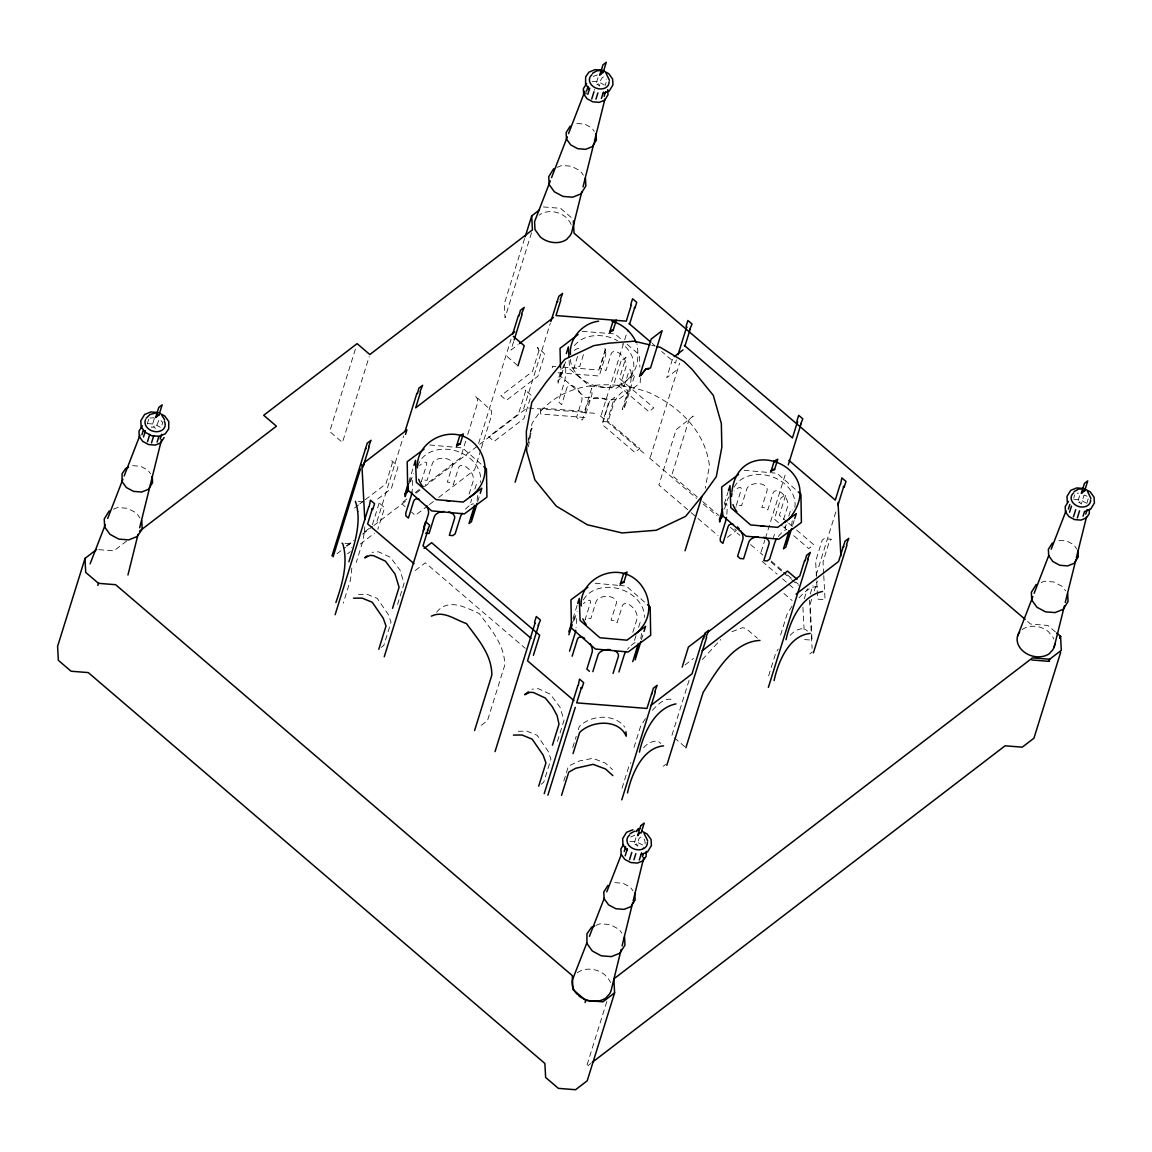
<?xml version="1.0" encoding="UTF-8"?>
<svg xmlns="http://www.w3.org/2000/svg" width="1152" height="1152" viewBox="0 0 1152 1152"><rect width="100%" height="100%" fill="white"/><g stroke="black" fill="none" stroke-linecap="round" stroke-linejoin="round"><path stroke-width="0.75" stroke-dasharray="5 3.75" d="M351.821 568.094L350.496 579.931L343.267 603.13M364.349 531.792L364.853 526.536M594.49 90.144L594.432 89.165M364.118 533.462L362.837 541.325L356.27 562.378M528.35 442.757L531.907 423.85C555.293 382.32 607.795 377.597 648.864 392.501C679.147 406.253 705.427 431.554 709.445 465.926L705.24 488.261M528.422 446.861L531.922 428.227L528.221 440.122M147.269 423.922L148.752 419.198M154.354 418.421L151.589 427.277L153.85 426.96L155.592 428.458L159.307 419.098L162.619 422.323L161.208 428.026M153.85 426.96L154.152 425.966M355.378 349.171L329.731 431.539L342.461 442.454L369.187 356.645M372.427 524.635L379.138 503.078L378.187 502.07L384.595 507.744L377.885 529.301M377.035 521.294L403.632 435.917M408.73 482.098L413.438 466.992M409.349 483.221L410.4 479.866A10.296 1.714 -84.8 0 1 412.474 480.01A10.296 1.714 -84.8 0 1 411.926 492.106M410.573 482.011L412.661 475.301A10.296 3.182 -48.8 0 1 413.395 473.53M397.541 604.483L404.093 583.43L400.061 570.226L390.442 557.338L378.533 551.808L372.067 552.312M524.606 238.579L504.302 303.797L505.051 317.765L531.778 231.97M465.696 441.158L460.469 457.906L425.218 484.949M467.77 434.448L477.691 402.624L477.274 398.52L475.301 396.072L491.357 410.573L491.774 414.677L481.334 448.186M478.613 443.419L511.056 339.25M513.619 341.582L510.97 350.078L518.054 344.65M480.816 449.856L474.552 469.958L437.875 498.082M597.989 77.616L595.714 84.917L597.931 84.6L599.63 86.069C599.645 81.85 602.554 72.504 606.341 79.243M469.08 494.208L473.27 480.773A10.296 5.602 53.4 0 0 467.813 468.187A10.296 5.602 53.4 0 0 458.539 467.885L453.312 484.661L450.792 482.458L447.336 482.141L452.563 465.365A10.296 6.206 -2.1 0 0 444.37 458.309A10.296 6.206 -2.1 0 0 432.346 463.536L427.118 480.312L423.662 480.01L421.301 481.766L426.528 464.99A10.296 3.182 -48.8 0 0 419.645 465.538M597.931 84.6L598.234 83.606M470.664 502.574L471.701 499.205M474.84 489.139L475.891 485.784A10.296 1.714 -84.8 0 1 477.965 485.928M605.16 85.55L606.139 82.397M477.648 501.653L480.269 493.258M523.642 408.888L550.296 323.309M569.117 360.418L569.563 368.899L589.579 386.021L616.68 388.181L635.026 374.126L624.571 407.693L622.238 409.478L627.466 392.702A10.296 3.11 -49.4 0 0 622.541 391.795A10.296 3.11 -49.4 0 0 613.8 403.171L608.573 419.962L606.226 421.747L602.784 421.474L608.011 404.698A10.296 6.178 -3.1 0 0 599.818 397.742A10.296 6.178 -3.1 0 0 587.794 403.085L582.566 419.861L579.125 419.587L576.576 417.398L581.803 400.622A10.296 5.63 52.5 0 0 576.259 388.094A10.296 5.63 52.5 0 0 566.885 387.864L561.658 404.64L559.123 402.466L558.965 399.658L564.192 382.867A10.296 1.786 -85.4 0 0 565.675 368.51A10.296 1.786 -85.4 0 0 563.314 366.437L558.086 383.213L557.942 380.405L561.6 368.669M565.502 361.843L560.275 378.619L557.942 380.405M577.598 356.386L573.941 368.136L576.274 366.35L579.73 366.624L583.906 353.203M601.229 415.08L624.154 341.482M624.686 339.768L627.883 329.501M572.99 618.538L577.181 605.117M573.106 621.346L574.142 617.99A10.296 1.714 -84.8 0 1 576.101 617.386A10.296 1.714 -84.8 0 1 576.029 627.653M574.315 620.136L576.418 613.426A10.296 3.182 -48.8 0 1 577.138 611.654M672.451 359.28L666.706 377.712L676.714 370.037M557.438 741.37L564.005 720.317L559.958 707.112L550.354 694.224L538.445 688.694L531.979 689.198M676.44 359.813L675.389 363.211L661.738 351.533M650.347 457.128L679.594 363.211M572.717 747.59L576.245 736.243M578.275 729.763L579.283 726.538C591.005 714.859 614.304 713.232 624.816 727.157M563.803 781.027L568.454 766.094L579.47 760.939L592.834 758.318L605.189 762.998L612.533 769.608M632.822 632.333L637.013 618.912A10.296 5.602 53.4 0 0 631.555 606.312A10.296 5.602 53.4 0 0 622.282 606.01L617.054 622.786L614.534 620.582L611.078 620.28L616.306 603.49A10.296 6.206 -2.1 0 0 608.112 596.434A10.296 6.206 -2.1 0 0 596.088 601.661L590.861 618.451L587.419 618.134L585.043 619.891L590.27 603.115A10.296 3.182 -48.8 0 0 583.402 603.662M635.976 635.659L634.406 640.699L634.306 637.891M638.582 627.278L639.634 623.909A10.296 1.714 -84.8 0 1 641.707 624.067M641.39 639.778L644.011 631.382M634.018 747.418L640.57 726.365L645.624 718.272M622.037 788.27L629.266 765.058L630.864 762.682M724.248 504.058L727.906 492.322M724.522 509.011L727.142 500.616A10.296 3.182 -48.8 0 1 729.029 496.858M736.301 505.411L740.995 490.306A10.296 3.182 -48.8 0 0 734.126 490.867M635.947 837.806L633.715 844.978L636.005 844.661L637.776 846.173C637.574 828.432 650.462 840.715 642.485 848.966M636.005 844.661L636.307 843.682M689.054 680.342L671.832 735.624L684.634 746.582M606.787 1001.578L586.483 1066.781L590.746 1063.512M761.141 551.966L764.856 540.014M765.389 538.301L786.139 471.715M773.381 537.667L774.418 534.355M783.562 519.523L787.738 506.102A10.296 5.602 53.4 0 0 782.28 493.502A10.296 5.602 53.4 0 0 773.006 493.2L767.779 509.99L765.259 507.787L761.818 507.47L767.045 490.694A10.296 6.206 -2.1 0 0 758.837 483.624A10.296 6.206 -2.1 0 0 746.827 488.866L741.6 505.642L738.144 505.325L735.768 507.096M786.182 524.534L785.131 527.89L785.03 525.082M788.789 516.139L790.358 511.114A10.296 1.714 -84.8 0 1 792.173 509.89M792.648 525.298L794.218 520.258M780.61 634.997L787.162 613.944L792.216 605.866M768.643 675.85L775.872 652.637L778.248 649.08M804.269 598.723L807.365 588.773M810.259 594.014L812.923 585.461M816.12 575.194L836.381 510.149M811.656 599.314L810.115 604.282L812.03 640.152L804.629 639.562M814.248 591.019L817.344 581.083M1073.736 498.038L1074.686 494.971M1079.64 495.749L1077.422 502.848L1079.597 502.546L1081.296 504L1083.989 495.346M1079.597 502.546L1079.899 501.581M1086.739 503.539L1088.179 498.946L1087.517 496.8M630.734 837.043L634.766 835.142M629.669 377.323C638.424 368.194 638.87 355.55 636.955 343.757M702.418 659.506L720.763 639.533M643.565 747.792C646.949 743.774 652.781 740.362 658.138 741.182L660.874 743.515M790.171 635.371C793.555 631.368 799.373 627.941 804.73 628.762L807.466 631.094M593.208 76.406L597.499 74.952M652.392 710.208C657.259 705.427 662.976 698.645 670.493 699.206L673.214 701.539M798.984 597.787C803.851 593.021 809.568 586.224 817.085 586.8L819.806 589.133M126.677 541.022L113.846 550.858L96.653 549.49M358.445 504.936L354.341 508.09L358.43 511.589M359.813 503.885L363.931 500.731M365.299 499.68L385.862 483.912L392.414 462.859L390.816 459.878L397.454 465.624L397.872 467.539L391.32 488.592L376.243 500.155M406.872 499.003L401.227 503.323L405.072 506.621M415.339 492.509L423.806 486.029M346.349 545.89L353.448 540.446M364.81 531.734L371.909 526.291M337.018 553.752L345.528 547.229M346.939 546.149L352.613 541.8M362.534 534.197L372.456 526.579M373.882 525.499L378.13 522.23M380.635 520.315L407.52 499.694M416.016 493.186L423.086 487.757M424.512 486.677L478.282 445.435M479.693 444.355L527.227 407.894L597.499 413.51M347.544 553.824L350.381 551.65M360.331 544.032L374.53 533.131M428.011 505.656L415.31 515.39L411.48 512.093M429.422 504.562L436.464 499.162M415.339 570.47L425.347 562.795L525.312 648.36M381.298 647.338L383.803 645.422L391.032 622.21L388.253 614.434L377.266 598.406L367.114 594.288L358.502 594.374M436.579 612.202C448.416 597.557 466.013 607.608 479.304 613.613C490.651 629.064 504.907 644.904 504.72 665.294L487.498 720.59L478.454 727.517M727.358 537.365L736.387 530.424L733.694 528.12M684.994 664.992L693.49 658.469M541.21 784.224L543.701 782.309L550.93 759.096L548.165 751.32L537.163 735.307L527.026 731.174L518.414 731.261M663.221 766.267L665.712 764.352M809.813 653.861L812.304 651.946M1084.176 495.043L1087.056 496.224M731.894 631.742L742.45 627.696L745.891 628.373L757.426 638.222M149.89 418.046L154.21 417.744M556.963 167.414L561.888 165.456L571.594 166.234L580.205 170.856L583.344 175.19M113.486 509.184L117.677 507.514L127.584 508.306L136.397 513.014L139.939 517.939M1041.12 582.523L1044.36 581.227L1053.965 581.99L1062.49 586.57L1065.586 590.846M595.858 925.459L600.106 923.76L610.171 924.566L619.114 929.362L621.821 933.106M1077.134 493.301L1078.531 493.099M592.085 81.288L598.522 81.806L604.238 84.874M576.85 123.466L584.755 124.099L591.768 127.858L594.317 131.4M543.355 206.942L560.549 208.31L573.221 219.168M582.221 331.33L615.024 333.95L621.749 339.71M555.869 366.566L552.283 366.293L552.528 370.8M563.04 367.142L598.882 370.008L605.434 348.955L605.765 354.974L599.198 376.027L557.986 372.73M147.874 423.605L154.454 424.123L160.286 427.248M1073.822 499.291L1080.187 499.795L1085.846 502.819M132.624 465.653L140.702 466.301L147.874 470.146L150.48 473.746M1058.947 540.36L1066.766 540.979L1073.707 544.694L1076.861 549.072M358.33 501.538L362.765 501.898M344.981 543.427L349.416 543.787L351.374 547.762M629.928 841.277L636.61 841.81L642.542 844.992M614.88 882.619L623.074 883.282L630.36 887.184L633.01 890.842M744.178 470.29L768.355 472.478M770.083 472.637L776.995 473.256L796.925 490.709M429.71 444.974L462.528 447.941L482.458 465.379M595.181 583.258L617.63 585.288M619.358 585.446L626.27 586.066L646.2 603.518M651.658 345.298L655.157 346.118M1055.434 631.944L1047.816 625.435L1030.637 624.067L1026.533 620.554M652.19 343.354L654.912 345.686M627.134 344.318L639.23 354.672L639.893 367.128M787.306 522.086L779.371 515.29L785.923 494.237L780.926 498.082L774.36 519.134L782.294 525.917M788.63 523.224L795.24 528.883M796.565 530.006L813.758 544.723L808.747 548.568L791.554 533.851M783.619 527.054L786.269 529.315M697.349 497.016L671.774 475.114L688.997 419.832L693.216 416.102L676.08 429.725L658.872 485.021L689.832 511.517M702.734 501.624L718.891 515.448M771.25 561.053L786.154 573.811M787.522 574.978L794.29 580.766M795.643 581.933L798.35 584.251M600.235 415.843L646.618 455.558M649.354 457.891L696.629 498.37M703.382 504.144L716.89 515.707M730.397 527.27L739.843 535.363M750.658 544.622L757.411 550.397M760.133 552.73L762.869 555.077M771.048 562.075L781.963 571.421M783.331 572.587L790.157 578.434M791.525 579.6L798.336 585.432M762.178 561.413L777.096 574.171M782.51 578.808L794.707 589.248M691.171 512.669L696.557 517.277M697.91 518.429L718.099 535.723M507.067 356.501L517.982 365.846M783.95 593.525L792.144 600.538M823.666 573.883L823.032 561.816L829.584 540.763L831.514 539.237L824.126 538.646L822.182 540.173L815.63 561.226L816.638 580.19M823.766 575.611L825.048 599.731L817.646 599.141L817.373 593.971M816.739 581.904L817.286 592.243M809.539 600.134L811.354 634.075M811.454 635.861L812.117 648.36M802.901 607.277L804.154 630.59M640.469 377.798L640.166 382.954L617.976 399.96L585.173 397.339L560.966 376.632L560.592 369.504M624.571 407.693L624.413 404.885L629.64 388.094A10.296 1.786 -85.4 0 0 631.123 373.738A10.296 1.786 -85.4 0 0 628.762 371.664L623.534 388.44L623.39 385.632L620.842 383.458L626.069 366.682A10.296 5.63 52.5 0 0 620.525 354.154A10.296 5.63 52.5 0 0 611.165 353.909L605.938 370.699L603.389 368.51L599.933 368.237L605.16 351.461A10.296 6.178 -3.1 0 0 603.562 346.882M570.37 359.395A32.314 25.214 17.3 0 0 600.97 387.014A32.314 25.214 17.3 0 0 633.542 368.395A32.314 25.214 17.3 0 0 622.21 343.843M574.445 345.658A32.314 25.214 17.3 0 1 606.283 336.542M606.139 336.384A32.314 25.214 17.3 0 1 617.731 340.834M1022.054 629.698A19.109 14.904 17.3 0 1 1048.565 631.814L1049.573 633.182A17.294 13.493 17.3 0 1 1053.792 639.029M577.253 972.806A20.045 15.638 17.3 0 1 605.088 975.024L606.125 976.478A18.144 14.155 17.3 0 1 610.56 982.613M417.802 466.301A32.314 25.214 17.3 0 1 454.435 450.475A32.314 25.214 17.3 0 1 480.298 482.458M571.205 224.582A17.482 13.637 17.3 0 0 566.942 218.678L565.934 217.282A19.31 15.077 17.3 0 0 539.122 215.136M734.126 487.066A32.314 25.214 17.3 0 1 771.926 476.698A32.314 25.214 17.3 0 1 794.765 507.773M724.882 505.181A10.296 1.714 -84.8 0 1 726.826 504.576A10.296 1.714 -84.8 0 1 726.754 514.858M477.763 495.446A10.296 1.714 -84.8 0 1 476.986 500.328M792.23 520.776A10.296 1.714 -84.8 0 1 791.453 525.658M583.402 599.861A32.314 25.214 17.3 0 1 617.27 588.37A32.314 25.214 17.3 0 1 644.53 617.371M465.494 509.184A10.296 3.182 -48.8 0 1 469.224 505.771M470.952 504.648A10.296 3.182 -48.8 0 1 473.558 503.928M778.234 536.544A10.296 3.182 -48.8 0 1 786.902 529.344M574.243 350.453A10.296 3.11 -49.4 0 1 579.427 349.949M641.506 633.586A10.296 1.714 -84.8 0 1 640.728 638.453M627.509 649.354A10.296 3.182 -48.8 0 1 629.237 647.309M631.109 645.451A10.296 3.182 -48.8 0 1 638.006 642.514M525.73 390.658L518.501 413.87L488.678 436.738L494.136 441.418L523.958 418.55L531.187 395.338L524.779 389.65L525.73 390.658M539.006 350.453L532.454 371.506L500.933 395.669L506.39 400.349L537.912 376.171L544.464 355.118L544.046 353.218L537.408 347.472L539.006 350.453M591.682 388.296L584.453 411.494L540.374 407.981L540.691 414L584.784 417.514L592.013 394.301L591.682 388.296M621.014 361.195L614.462 382.248L648.835 411.682L653.846 407.837L619.459 378.403L626.011 357.35L621.014 361.195M609.494 401.314L602.266 424.512L634.795 452.362L639.806 448.531L607.277 420.682L614.506 397.469L609.494 401.314"/><path stroke-width="1.5" d="M621.216 949.378L611.006 990.893A18.144 14.155 17.3 0 1 607.19 996.365L606.298 997.661A20.045 15.638 17.3 0 1 578.462 995.443M622.066 945.922L632.693 902.707M633.125 900.965L643.781 857.664M127.958 574.992L138.024 534.442M139.651 527.846L161.482 439.819M581.76 191.966L571.637 232.574A17.482 13.637 17.3 0 1 567.965 237.845L567.101 239.098A19.31 15.077 17.3 0 1 540.274 236.952L535.003 229.637L534.571 221.659L550.31 180.893M583.027 186.883L593.986 142.92M594.418 141.221L604.958 98.942M1054.21 646.934L1064.419 605.822M1065.269 602.41L1075.91 559.613M1076.342 557.885L1086.538 516.816M96.653 549.49L85.032 558.403L57.6 646.344L58.349 660.326L71.078 671.227L88.272 672.595L544.882 1063.469L545.63 1077.451L558.36 1088.352L575.554 1089.72L587.232 1080.763L614.606 992.866L613.858 978.883L1032.437 657.907L1049.63 659.232L1048.968 661.334L1031.789 659.995M141.941 434.678L143.237 430.531M143.482 436.982L145.44 430.69M97.805 585.418L98.41 583.272L85.723 572.414L84.974 558.446M147.514 441.677L149.774 434.405M155.65 417.499L158.789 407.434L162.173 404.827L159.034 414.907L155.693 417.47L157.867 414.59L159.034 414.907M151.502 442.858L153.778 435.571M157.118 442.08L158.89 436.363M160.186 438.955L161.654 434.246M164.117 437.501L160.762 442.872L155.218 445.09L148.637 444.557L142.79 441.432L139.248 436.536L138.974 431.179L142.315 425.822M332.006 555.826L367.214 443.218L371.016 440.294L368.64 446.558M333.101 556.79L360.461 468.936M369.187 447.019L362.966 466.992L364.378 462.514L406.915 429.898L405.49 434.376M335.88 602.539C342.259 584.165 348.466 563.011 342.778 543.715L342.029 543.182M348.883 561.787C354.974 543.038 362.117 520.646 355.363 501.307M335.131 614.707L368.712 506.88M372.442 508.45L367.632 523.93L414.014 563.63M405.23 430.805L416.923 393.235M420.523 392.242L415.656 407.851L514.728 331.891M408.312 486.576L405.173 496.642L405.072 493.834L408.211 483.768M413.957 465.307L415.526 460.282L416.347 482.299L436.104 499.608L463.234 502.056L481.824 488.218L480.269 493.258M408.485 488.722L407.434 492.077L405.072 493.834M378.792 649.267L386.021 626.054L383.256 618.264L372.254 602.251L362.102 598.118L353.491 598.205M392.53 608.314L399.082 587.261L395.05 574.056L385.445 561.168L373.536 555.638L370.066 555.408L364.709 557.827L367.2 555.912M423.144 530.957L428.371 514.181A10.296 5.602 53.4 0 0 426.341 505.642M384.25 656.755L424.138 528.682M427.867 530.251L423 545.861L531.072 638.366M525.139 236.866L531.734 215.856L539.482 209.909M586.584 91.152L588.053 86.429M585.778 93.917L586.08 92.923M512.64 334.138L518.501 315.346M587.794 94.392L589.752 88.085M514.138 339.869L522.086 314.366M591.725 99.014L593.986 91.714M603.144 72.374L606.283 62.28L602.957 64.829L599.818 74.923L603.13 72.374L601.992 72.029L599.861 74.88M595.944 99.173L597.902 92.866M517.982 365.846L524.232 345.73L513.317 336.384M601.43 98.41L603.389 92.102M471.269 518.976L474.408 508.91M477.13 503.323L471.384 521.784L469.008 523.541L474.235 506.765A10.296 3.182 -48.8 0 0 474.494 505.354M604.138 96.322L605.606 91.598M550.829 321.595L558.835 296.266L562.637 293.357L560.261 299.606M560.808 300.082L555.998 315.547L626.27 321.163L631.08 305.683M515.102 482.213L527.17 443.491M566.309 353.563L568.397 346.853L568.93 357.019M474.595 730.483L491.803 675.202C491.99 654.797 477.749 638.957 466.402 623.52C455.155 619.891 443.635 610.099 431.41 616.147M495.043 751.594L534.931 623.52M629.482 324.374L634.81 307.253M538.661 625.09L527.53 660.816L573.955 700.56M533.405 655.301L539.669 635.198L431.611 542.693L424.109 548.438M568.814 631.973L571.954 621.907M577.699 603.446L579.269 598.406L580.09 620.424L599.861 637.733L626.976 640.181L645.581 626.357L644.011 631.382M568.915 634.781L572.054 624.701M569.534 651.182L574.762 634.406A10.296 1.714 -84.8 0 0 575.683 630.23M572.155 656.194L577.382 639.418A10.296 5.602 53.4 0 1 584.683 638.266M538.704 786.154L545.933 762.941L543.168 755.15L532.166 739.138L522.014 735.005L513.403 735.091M552.442 745.2L558.994 724.147L557.093 715.507L552.168 706.507L545.342 698.054L533.448 692.525L529.963 692.294L524.621 694.714L528.365 691.834M678.038 354.701L686.506 327.499M544.219 793.642L577.8 685.814M684.922 346.133L690.235 329.054M547.891 795.211L575.28 707.357M581.53 687.384L576.706 702.864L646.949 708.451L653.386 688.19L657.187 685.267L654.811 691.531M592.848 671.616L598.075 654.826A10.296 6.206 -2.1 0 1 610.099 649.598M573.048 753.595L579.6 732.542C591.509 720.317 618.926 718.69 626.198 736.258M561.542 795.326L568.771 772.114L575.669 768.283L593.15 764.338L605.506 769.003L612.864 775.627M613.066 673.445L618.293 656.654A10.296 6.206 -2.1 0 0 614.894 650.88M618.898 671.99L624.125 655.2A10.296 3.182 -48.8 0 1 626.011 651.442M632.75 661.68L637.978 644.89A10.296 3.182 -48.8 0 0 638.237 643.478M635.011 657.115L639.202 643.68M635.126 659.909L640.872 641.448M685.037 550.786L701.842 496.8M621.778 799.819L655.358 691.992M639.475 752.083C643.478 732.974 654.984 708.206 675.95 703.886M627.494 792.936C631.339 774.979 642.283 747.835 663.595 745.848M722.779 511.906L719.654 521.971L719.539 519.163L722.678 509.098M728.424 490.637L729.994 485.597L730.814 507.629L750.586 524.923L777.701 527.386L796.306 513.547L794.736 518.587M722.952 514.051L721.915 517.406L719.539 519.163M624.226 851.515L625.666 846.864M682.171 667.152L688.421 647.05L705.413 634.032M625.176 855.835L627.408 848.664M585.086 1002.542L585.691 1000.397L573.005 989.539L572.256 975.571L115.646 584.698L98.467 583.33M629.568 859.608L631.8 852.437M633.931 859.824L635.861 853.632M703.109 638.208L691.978 673.92L650.866 705.442M666.806 765.288L706.694 637.214M639.331 860.011L641.563 852.84M642.442 856.872L643.406 853.776M685.915 747.677L703.138 692.395C716.486 671.53 732.83 641.822 759.974 640.426M797.299 422.338L792.432 437.947L684.374 345.442M788.27 464.875L801.029 423.907M785.75 544.306L788.875 534.24M791.597 528.653L785.851 547.114L783.475 548.87L788.702 532.094A10.296 3.182 -48.8 0 0 788.962 530.669M804.672 560.318L799.805 575.928L702.158 650.808M768.37 687.398L808.258 559.339M786.067 639.677C790.07 620.568 801.576 595.786 822.542 591.466M774.101 680.53C777.946 662.558 788.875 635.429 810.187 633.442M840.11 484.618L835.286 500.098L788.904 460.382M837.979 505.022L843.84 486.187M813.398 652.867L846.979 545.054M1068.379 509.054L1069.819 504.446M1069.574 512.237L1071.49 506.102M1073.462 516.802L1075.68 509.688M1081.382 493.243L1084.45 483.408L1087.733 480.888L1084.68 490.723L1081.44 493.214L1083.542 490.406L1084.666 490.738M1077.336 517.939L1079.554 510.826M1083.067 516.211L1084.493 511.603M1085.746 514.166L1087.186 509.558M1049.026 661.334L1049.674 659.232L1061.309 650.318L1060.56 636.336L1056.701 633.038M1060.646 652.421L1033.934 738.216L1022.256 747.173L1005.062 745.805L592.171 1062.418M90.101 563.846L105.25 524.794M107.698 518.443L122.89 479.246M124.157 475.978L139.925 435.312M551.563 177.624L567.288 136.872M568.541 133.603L584.899 91.195M1017.562 636.149L1032.883 596.549M1034.165 593.237L1048.824 555.336M1051.2 549.202L1066.061 510.782M586.829 942.97L572.544 979.574A20.045 15.638 17.3 0 0 577.282 994.349M589.421 936.317L604.325 898.085M606.744 891.893L621.259 854.654M109.296 510.854L104.242 518.933L104.674 527.011L110.016 534.384L118.814 539.107L128.736 539.899L137.102 536.544L141.682 529.963M586.642 83.462L583.358 88.733L583.646 93.974L587.102 98.77L592.819 101.837L599.256 102.341L604.699 100.166L607.982 94.896L607.709 89.654M570.168 126.144L566.136 132.61L566.482 139.046L570.73 144.922L577.742 148.694L585.648 149.328L592.33 146.65L596.362 140.184L596.016 133.747M553.694 168.725L548.741 176.674L549.158 184.579L554.371 191.794L562.997 196.416L572.702 197.194L580.896 193.91L585.85 185.976L585.432 178.07M623.52 844.632L620.899 848.952L621.187 854.381L624.773 859.349L630.706 862.531L637.387 863.064L643.032 860.818L646.128 856.368L646.214 851.314M607.939 885.384L603.778 892.037L604.138 898.718L608.544 904.824L615.83 908.726L624.038 909.374L630.965 906.61L635.126 899.957L634.766 893.29M1068.451 501.437L1065.197 506.635L1065.47 511.819L1068.898 516.557L1074.557 519.595L1080.922 520.099L1086.307 517.954L1089.245 513.72L1089.36 509.299M1052.352 542.995L1048.363 549.374L1048.709 555.739L1052.914 561.557L1059.854 565.286L1067.674 565.906L1074.269 563.27L1078.258 556.877L1077.912 550.526M1036.253 584.467L1031.357 592.301L1031.774 600.12L1036.944 607.262L1045.469 611.827L1055.059 612.59L1063.166 609.35L1068.062 601.517L1067.645 593.712M477.173 490.349C493.546 472.133 482.818 440.424 459.043 435.01C438.955 430.387 415.8 446.458 417.456 467.87M640.915 628.474C657.302 610.258 646.56 578.549 622.8 573.134C602.712 568.512 579.542 584.582 581.213 605.995M791.64 515.664C827.15 466.402 738.72 431.582 731.909 491.875M641.059 375.307L646.07 368.827L650.506 367.992L662.126 330.682L651.154 339.091L639.533 376.402L646.07 368.827L648.706 369.274M146.117 418.277L150.019 414.504L155.866 412.978M609.696 331.934L613.166 330.178M456.653 445.694L460.166 443.981M620.395 583.819L623.909 582.106M771.134 471.01L774.634 469.296M139.507 531.173L276.422 426.182L263.693 415.282L357.106 343.642L369.835 354.542L532.426 229.867L531.677 215.899M417.47 393.696L418.838 388.21L422.64 385.301L419.976 391.781M519.034 315.821L520.402 310.334L524.203 307.411L521.539 313.891M365.386 449.05L366.149 448.474M557.021 302.098L557.77 301.522M519.466 343.555L553.493 317.462M578.059 334.526L560.03 348.35L560.491 367.733M674.222 356.645L682.978 349.934M708.235 631.858L787.493 571.09L797.04 579.254M703.656 638.669L705.01 633.182L708.811 630.274L706.147 636.754M805.219 560.794L806.587 555.307L810.389 552.384L807.71 558.864M651.571 694.022L652.32 693.446M843.192 547.07L843.941 546.494M846.446 544.579L848.808 538.33L845.006 541.238L838.57 561.514L796.046 594.115M614.549 992.909L602.928 1001.822L585.734 1000.454M424.08 449.15L407.203 461.707L407.707 489.946L431.611 510.883L464.429 513.864L486.936 497.117L486.432 468.878L483.782 466.546M738.547 474.48L721.67 487.037L722.174 515.275L746.093 536.213L778.91 539.179L801.403 522.446L800.914 494.208L798.25 491.875M587.822 587.275L570.946 599.832L571.45 628.085L595.354 649.022L628.186 651.989L650.678 635.242L650.189 607.003L647.525 604.685M592.445 73.354L596.923 70.805L600.005 70.574M1074.125 491.602L1078.546 489.125L1081.598 488.894M630.101 833.674L634.709 831.168M603.072 93.528L609.178 91.094L612.936 84.931L612.619 79.042L608.746 73.67L603.605 70.92M128.534 467.294L125.813 468.374L122.069 473.746L122.04 481.536L126.389 487.541L133.56 491.386L141.638 492.034L148.45 489.312L152.568 482.717L152.222 476.15M1084.651 511.531L1090.685 509.112L1094.4 503.035L1094.083 497.232L1090.253 491.904L1083.902 488.506L1076.76 487.93L1070.726 490.349L1066.997 496.426L1067.314 502.243M632.88 829.771L626.544 832.306L622.656 838.627L622.987 844.733L627.019 850.306M641.174 854.482L647.51 851.947L651.398 845.626L651.067 839.52L647.035 833.947L641.707 831.082M594.432 926.035L591.595 927.173L586.944 933.854L586.915 943.517L592.344 951.019L601.272 955.814L611.352 956.621L619.848 953.222L624.974 945.058L624.528 936.864M598.637 321.206C582.811 322.92 569.059 338.443 570.427 354.427M602.323 70.229L595.094 69.653L588.989 72.086L585.648 76.896L585.547 84.139L589.435 89.51M158.256 412.546L150.869 411.955L144.648 414.446L140.803 420.725L141.12 426.73L145.094 432.216L151.646 435.73L159.034 436.32L165.269 433.829L168.682 428.918L168.782 421.56L164.808 416.059L159.566 413.251M425.65 533.174L429.106 533.477L434.333 516.701A10.296 6.206 -2.1 0 1 443.678 511.445M649.915 344.894L634.176 341.194L608.386 343.21L593.698 345.672L564.754 359.352L546.322 382.003L531.85 402.178L526.32 431.597L526.738 451.339L534.902 479.894L556.229 506.074L587.318 524.765L622.066 532.944L656.222 530.266L685.57 516.398L704.275 493.416L716.314 476.64L721.843 447.206L721.339 423.49L713.29 395.338L692.266 369.533L683.942 361.512L660.398 347.357L656.899 346.536M611.77 321.163C622.541 324.115 631.714 332.136 636.163 342.374M687.01 327.11L686.074 326.318L687.902 320.486L692.05 324.029L689.731 329.443M797.803 421.949L796.867 421.157L798.682 415.325L802.829 418.867L800.525 424.282M1025.165 619.387L574.027 233.194L573.379 220.968M631.584 305.309L630.763 304.603L632.578 298.771L636.725 302.314L634.91 308.16L634.306 307.642M840.614 484.243L841.824 477.893L845.971 481.45L844.157 487.282L843.336 486.576M628.992 323.496L650.822 342.187M424.642 528.307L423.706 527.515L425.534 521.669L429.682 525.226L427.363 530.64M535.435 623.146L534.499 622.354L536.314 616.522L540.461 620.064L538.157 625.478M369.216 506.491L370.426 500.155L374.573 503.698L372.758 509.53L371.938 508.838M578.29 685.44L579.514 679.09L583.661 682.646L581.846 688.478L581.026 687.773M589.406 671.299L586.886 669.096L592.114 652.306A10.296 5.602 53.4 0 0 590.083 643.766M1087.459 491.285L1090.93 498.485M605.938 72.994L609.437 80.309M644.069 833.429L647.726 840.902M161.928 415.454L164.621 419.746M625.954 731.736L626.126 734.746M838.022 502.43L840.888 556.013M361.872 464.414L364.795 519.797M141.725 520.402L142.157 528.466M609.12 81.691A10.051 7.834 17.3 0 1 595.901 88.042A10.051 7.834 17.3 0 1 591.984 74.693M1090.627 499.838A9.936 7.747 17.3 0 1 1077.538 506.117A9.936 7.747 17.3 0 1 1073.678 492.926M1054.728 643.853A17.294 13.493 17.3 0 1 1050.581 652.147L1049.717 653.386A19.109 14.904 17.3 0 1 1024.704 652.435A19.109 14.904 17.3 0 1 1019.722 631.958M647.424 842.256A10.426 8.136 17.3 0 1 633.701 848.851A10.426 8.136 17.3 0 1 629.654 834.998M145.57 419.645A10.267 8.006 17.3 0 0 155.534 431.669A10.267 8.006 17.3 0 0 164.304 421.142M733.45 524.506A10.296 5.602 53.4 0 0 728.107 526.608L722.88 543.384L720.36 541.181L720.259 538.387L725.486 521.597A10.296 1.714 -84.8 0 0 726.408 517.435M737.381 526.91A10.296 5.602 53.4 0 1 739.224 528.797M740.808 530.957A10.296 5.602 53.4 0 1 742.838 539.51L737.611 556.286L740.131 558.49L743.587 558.806L748.814 542.03A10.296 6.206 -2.1 0 1 758.146 536.76M448.906 511.92A10.296 6.206 -2.1 0 1 454.55 518.53L449.323 535.306L452.779 535.622L455.141 533.866L460.368 517.075A10.296 3.182 -48.8 0 1 462.254 513.317M736.877 511.69A32.314 25.214 17.3 0 1 732.989 504.576M731.592 496.44A32.314 25.214 17.3 0 1 731.938 493.2M763.387 537.235A10.296 6.206 -2.1 0 1 769.018 543.845L763.805 560.635L767.246 560.952L769.622 559.181L774.85 542.405A10.296 3.182 -48.8 0 1 776.736 538.646M790.906 516.686A32.314 25.214 17.3 0 1 784.123 522.475M764.107 526.32A32.314 25.214 17.3 0 1 760.579 525.802M476.438 491.357A32.314 25.214 17.3 0 1 469.656 497.146M449.64 500.99A32.314 25.214 17.3 0 1 446.112 500.486M422.568 486.403A32.314 25.214 17.3 0 1 418.68 479.29M418.982 499.19A10.296 5.602 53.4 0 0 413.64 501.278L408.413 518.069L405.893 515.866L405.792 513.058L411.019 496.282A10.296 1.714 -84.8 0 0 411.926 492.106M586.152 624.485A32.314 25.214 17.3 0 1 582.84 618.84M640.181 629.496A32.314 25.214 17.3 0 1 634.968 634.291M459.792 435.629L456.523 446.098L458.698 443.923L460.037 444.384L463.306 433.915L459.792 435.629M612.835 321.883L609.566 332.352L611.712 330.163L613.051 330.595L616.306 320.126L612.835 321.883M623.534 573.754L620.28 584.222L622.44 582.062L623.779 582.509L627.048 572.04L623.534 573.754M639.562 828.72L636.106 831.499L638.294 828.634L639.562 828.72M640.742 825.71L637.661 835.632L639.893 832.709L641.088 832.982L644.198 823.061L640.742 825.71M774.259 460.944L771.005 471.427L773.165 469.253L774.518 469.699L777.773 459.23L774.259 460.944M1060.502 636.293L1059.854 638.395L1060.56 636.336"/></g></svg>
